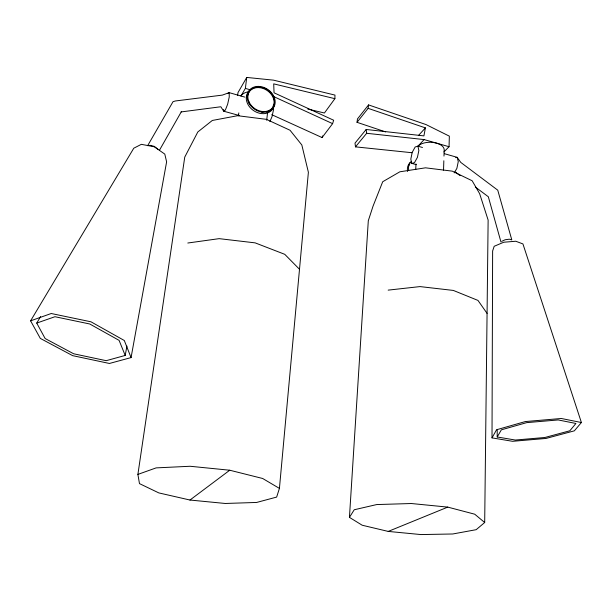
<?xml version="1.0" encoding="UTF-8"?>
<svg xmlns="http://www.w3.org/2000/svg" width="612" height="612" viewBox="0 0 612 612"><rect width="100%" height="100%" fill="white"/><g stroke="black" fill="none" stroke-linecap="round" stroke-linejoin="round"><path stroke-width="0.92" d="M497.204 436.983L501.35 429.831L526.702 422.632L558.182 419.947L575.923 423.466L569.833 430.779L544.848 437.503L515.312 440.036L497.204 436.983L497.219 429.356M492.01 437.878L492.629 250.974L494.182 246.284L503.783 242.222L515.786 241.243L522.939 243.936L581.4 422.525L574.339 430.84L545.996 438.444L512.596 441.306L492.01 437.878L496.562 429.762L525.379 421.553L561.296 418.486L581.4 422.525M484.689 522.51L488.131 220.068L479.624 193.644L472.143 180.754L452.283 171.146L425.516 167.818L399.835 171.804L382.707 181.741L373.045 206.152L368.302 220.718L349.437 517.37L362.197 525.234L388.222 531.415L420.903 534.567L452.742 533.985L476.174 529.686L484.689 522.51L474.713 514.195L447.77 507.111L411.356 503.523L376.732 504.563L354.241 509.758L349.437 517.37M307.805 109.066L324.421 112.998L334.886 98.677L334.971 95.097L273.572 80.157L246.735 77.433L237.976 92.649L237.632 95.35M443.945 151.929L449.047 146.719L449.353 136.155L426.044 124.58L368.554 104.912L357.469 118.927L357.026 122.316L385.598 131.909M443.539 170.144L443.838 160.772M443.983 156.083L444.19 149.519A13.824 7.382 1.3 0 0 433.174 142.466A13.824 7.382 1.3 0 0 417.958 146.222L424.116 139.582L449.047 146.719M415.732 169.562L415.976 163.962M279.424 488.391L308.387 172.278L301.823 144.96L290.027 130.241L266.419 119.348L237.632 115.706L212.318 120.457L197.814 131.97L184.755 157.085L137.891 474.407L139.475 483.618L158.829 492.912L189.972 500.035L225.239 503.469L256.635 502.452L276.647 497.082L279.424 488.391L262.655 478.485L229.737 470.223L190.095 466.267L156.121 467.889L137.891 474.407M266.702 120.258L267.551 112.753M249.053 91.662A14.619 8.239 8.1 0 0 240.937 96.008L245.374 88.403L246.735 77.433M238.451 115.737L238.81 112.914M357.026 122.316L368.118 108.355L368.554 104.912M131.067 357.592L166.617 161.843L164.789 154.102L154.3 146.781L141.349 144.333L133.776 148.211L30.6 320.841L40.316 338.405L72.652 355.649L109.426 363.467L131.067 357.592L124.297 340.494L90.951 321.797L51.224 313.512L30.6 320.841M40.629 316.519L36.728 323.082L45.135 338.528L73.662 353.782L106.19 360.682L125.2 355.442L126.929 346.055M368.118 108.355L425.417 127.893L423.909 135.887L366.167 129.476L355.021 143.109L355.48 146.857L411.937 152.717M271.728 114.674L322.073 137.57L332.607 123.647L333.647 120.235L274.046 92.802L273.709 83.859L334.886 98.677M322.073 137.57L322.593 135.887M269.9 121.581L272.019 116.632L273.579 109.456L273.289 105.165M159.395 150.353L181.473 111.499M147.63 145.71L173.012 101.707L175.3 100.988L222.34 95.112L229.171 92.649L244.792 97.086M454.226 172.882L456.873 168.392L458.273 161.606L457.156 157.322L444.381 153.696M355.48 146.857L366.657 133.286L366.167 129.476M418.386 135.596L425.417 127.893M189.972 500.035L229.737 470.223M228.047 93.445L229.171 92.649L229.248 96.941L227.649 104.208L225.331 110.114L223.671 111.185L220.84 106.756L181.068 111.935M501.794 241.304L505.152 239.766L509.306 239.185L511.8 239.889L497.747 190.171L460.79 162.425L457.156 157.322L455.68 157.674M388.222 531.415L447.77 507.111M36.728 323.082L54.958 316.718L89.765 323.985L119.088 340.364L125.2 355.442M422.479 147.484L417.912 146.191L415.166 146.979L412.236 152.311L410.82 159.074L411.731 163.381L416.282 164.643M411.731 163.381L414.462 162.7L417.43 157.345L418.86 150.475L417.912 146.191M187.8 243.018L219.134 238.649L255.158 242.872L284.748 254.317L299.498 269.28M388.169 290.126L420.016 286.592L453.347 290.432L477.98 300.423L487.076 313.382M366.657 133.286L424.116 139.582M149.81 145.266L154.239 146.36L157.82 149.16M239.238 115.507L223.671 111.185L223.655 109.464M245.374 88.403L249.872 89.689M273.25 96.382L332.607 123.647M455.45 172.133L460.04 175.567M475.333 187.027L488.33 196.758L500.953 241.97M408.525 166.212A12.753 10.014 44.5 0 1 409.803 163.886M407.561 171.444A13.433 10.549 44.5 0 1 411.325 161.591M408.701 170.243A13.456 10.557 44.5 0 1 410.423 162.234M274.184 104.667A14.887 11.88 34.3 0 1 255.25 111.621A14.887 11.88 34.3 0 1 248.962 91.15M247.608 96.015A14.152 11.291 34.3 0 1 268.63 91.601A14.152 11.291 34.3 0 1 266.35 111.82M263.015 112.095A14.152 11.291 34.3 0 1 261.248 111.912M249.964 104.675A14.152 11.291 34.3 0 1 249.046 103.145M248.395 102.12A14.918 11.896 34.3 0 0 272.585 108.837A14.918 11.896 34.3 0 0 262.494 86.973A14.918 11.896 34.3 0 0 248.395 102.12M249.046 101.967A14.16 11.291 34.3 0 0 272.011 108.355A14.16 11.291 34.3 0 0 262.433 87.593A14.16 11.291 34.3 0 0 249.046 101.967"/></g></svg>
